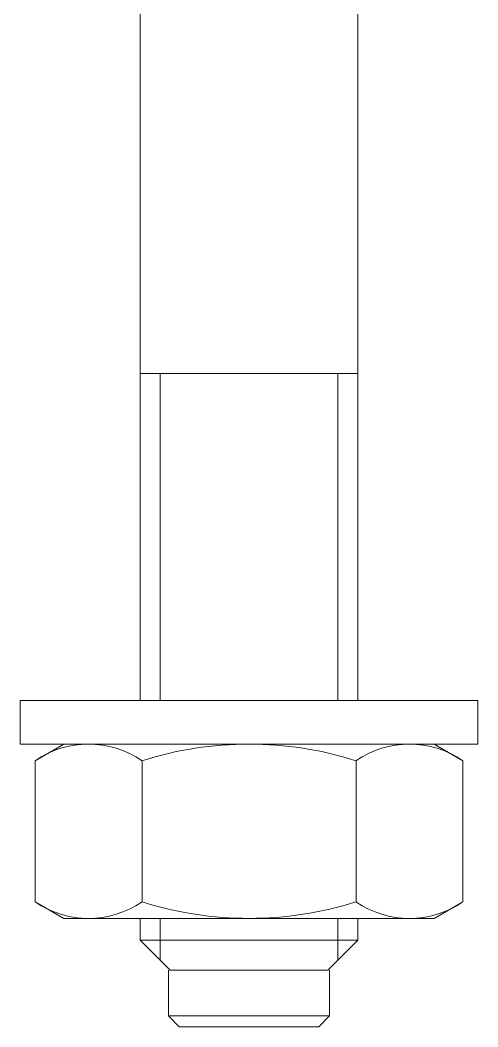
# Model space of a CAD drawing. Header units: millimetres. Extents: x 1459 to 16731, y 971 to 8404.
# Drawn here: x 5655.69 to 5676.69, y 2570.88 to 2617.1 of the extents above; entities that cross this region are included whole.
import ezdxf

# ---------------------------------------------------------------- set-up
doc = ezdxf.new("R2010")
doc.units = ezdxf.units.MM
doc.header["$LTSCALE"] = 0.5
doc.layers.get('0').update_dxf_attribs({"lineweight": 20})
doc.layers.add('Quincaillerie', color=150, linetype='Continuous', lineweight=20)

# ---------------------------------------------------------------- blocks, each defined once
blk = doc.blocks.new("Goujon d'ancrage M10")
at = {"lineweight": 20}
for p, q in [((-5, 53.8), (-5, -15.02)), ((5, 53.8), (5, -15.02)), ((5, 0), (-5, 0)), ((-4.08, -15.02), (-4.08, 0)), ((4.08, -15.02), (4.08, 0)), ((-10.5, -15.02), (-10.5, -17.02)), ((10.5, -15.02), (-10.5, -15.02)), ((10.5, -15.02), (10.5, -17.02)), ((10.5, -17.02), (-10.5, -17.02)), ((-8.5, -17.02), (-9.818, -17.781)), ((8.5, -17.02), (9.817, -17.781)), ((-9.818, -17.781), (-9.818, -24.259)), ((-4.909, -17.781), (-4.909, -24.259)), ((4.909, -17.781), (4.909, -24.259)), ((9.817, -17.781), (9.817, -24.259)), ((-8.5, -25.02), (-9.818, -24.259)), ((8.5, -25.02), (9.817, -24.259)), ((8.5, -25.02), (-8.5, -25.02)), ((-5, -25.02), (-5, -26.02)), ((-4.08, -26.94), (-4.08, -25.02)), ((4.08, -26.94), (4.08, -25.02)), ((5, -25.02), (5, -26.02)), ((-5, -26.02), (5, -26.02)), ((-5, -26.02), (-3.62, -27.4)), ((5, -26.02), (3.62, -27.4)), ((-3.7, -29.5), (-3.7, -27.4)), ((-3.62, -27.4), (3.62, -27.4)), ((3.7, -29.5), (3.7, -27.4)), ((3.7, -29.5), (-3.7, -29.5)), ((-3.2, -30), (-3.7, -29.5)), ((3.7, -29.5), (3.2, -30)), ((-3.2, -30), (3.2, -30))]:
    blk.add_line(p, q, dxfattribs=at)
for centre, radius, start, end in [((-7.363, -21.36), 4.34, 55.5615, 124.4385), ((0, -33.239), 16.219, 72.383, 107.617), ((7.363, -21.36), 4.34, 55.5615, 124.4385), ((-7.363, -20.68), 4.34, 235.5615, 304.4385), ((0, -8.801), 16.219, 252.383, 287.617), ((7.363, -20.68), 4.34, 235.5615, 304.4385)]:
    blk.add_arc(centre, radius, start, end, dxfattribs=at)

msp = doc.modelspace()

# ---------------------------------------------------------------- block references
at = {"layer": 'Quincaillerie', "lineweight": 20}
msp.add_blockref("Goujon d'ancrage M10", (5666.192, 2600.88), dxfattribs=at)

doc.saveas('drawing.dxf')
